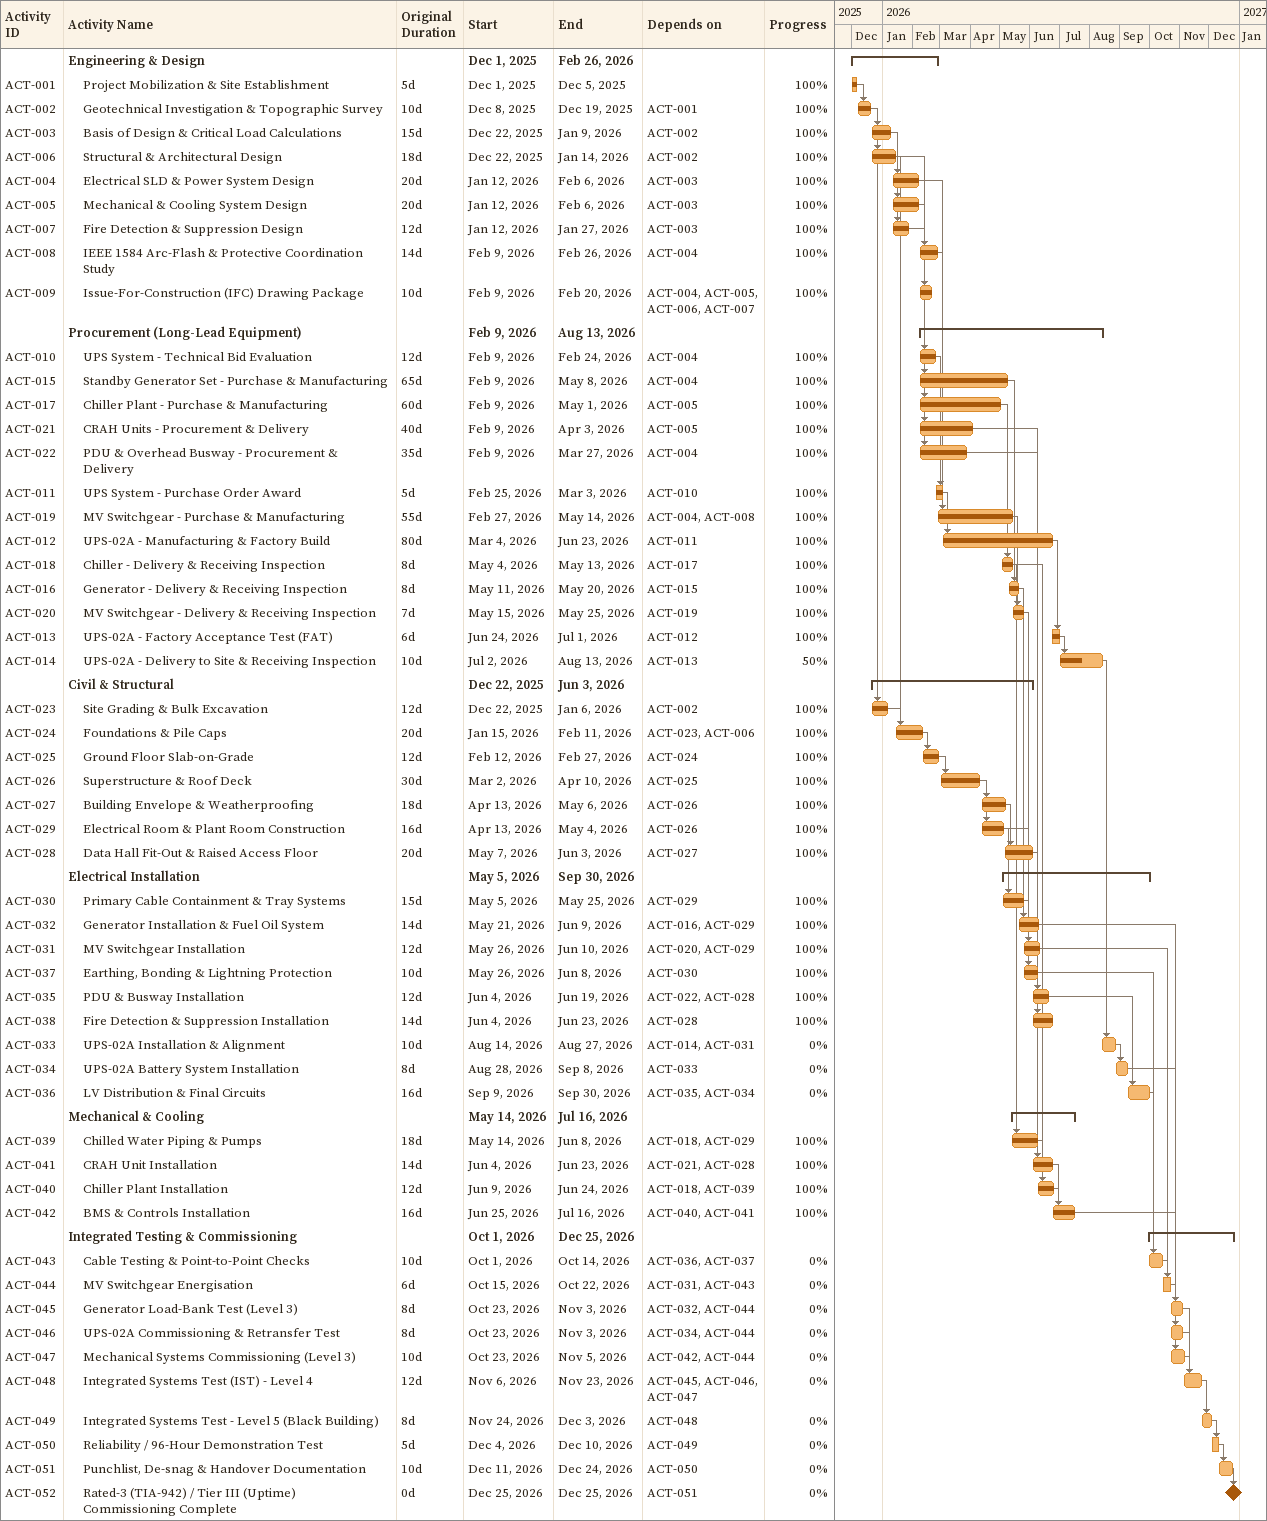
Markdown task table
| ID | Level | Task | Original duration | Start | Finish | Predecessors | % complete |
|---|---|---|---|---|---|---|---|
|  | 1 | **Engineering & Design** |  | 2025-12-01 | 2026-02-26 |  |  |
| ACT-001 | 2 | Project Mobilization & Site Establishment | 5d | 2025-12-01 | 2025-12-05 |  | 100 |
| ACT-002 | 2 | Geotechnical Investigation & Topographic Survey | 10d | 2025-12-08 | 2025-12-19 | ACT-001 | 100 |
| ACT-003 | 2 | Basis of Design & Critical Load Calculations | 15d | 2025-12-22 | 2026-01-09 | ACT-002 | 100 |
| ACT-006 | 2 | Structural & Architectural Design | 18d | 2025-12-22 | 2026-01-14 | ACT-002 | 100 |
| ACT-004 | 2 | Electrical SLD & Power System Design | 20d | 2026-01-12 | 2026-02-06 | ACT-003 | 100 |
| ACT-005 | 2 | Mechanical & Cooling System Design | 20d | 2026-01-12 | 2026-02-06 | ACT-003 | 100 |
| ACT-007 | 2 | Fire Detection & Suppression Design | 12d | 2026-01-12 | 2026-01-27 | ACT-003 | 100 |
| ACT-008 | 2 | IEEE 1584 Arc-Flash & Protective Coordination Study | 14d | 2026-02-09 | 2026-02-26 | ACT-004 | 100 |
| ACT-009 | 2 | Issue-For-Construction (IFC) Drawing Package | 10d | 2026-02-09 | 2026-02-20 | ACT-004, ACT-005, ACT-006, ACT-007 | 100 |
|  | 1 | **Procurement (Long-Lead Equipment)** |  | 2026-02-09 | 2026-08-13 |  |  |
| ACT-010 | 2 | UPS System - Technical Bid Evaluation | 12d | 2026-02-09 | 2026-02-24 | ACT-004 | 100 |
| ACT-015 | 2 | Standby Generator Set - Purchase & Manufacturing | 65d | 2026-02-09 | 2026-05-08 | ACT-004 | 100 |
| ACT-017 | 2 | Chiller Plant - Purchase & Manufacturing | 60d | 2026-02-09 | 2026-05-01 | ACT-005 | 100 |
| ACT-021 | 2 | CRAH Units - Procurement & Delivery | 40d | 2026-02-09 | 2026-04-03 | ACT-005 | 100 |
| ACT-022 | 2 | PDU & Overhead Busway - Procurement & Delivery | 35d | 2026-02-09 | 2026-03-27 | ACT-004 | 100 |
| ACT-011 | 2 | UPS System - Purchase Order Award | 5d | 2026-02-25 | 2026-03-03 | ACT-010 | 100 |
| ACT-019 | 2 | MV Switchgear - Purchase & Manufacturing | 55d | 2026-02-27 | 2026-05-14 | ACT-004, ACT-008 | 100 |
| ACT-012 | 2 | UPS-02A - Manufacturing & Factory Build | 80d | 2026-03-04 | 2026-06-23 | ACT-011 | 100 |
| ACT-018 | 2 | Chiller - Delivery & Receiving Inspection | 8d | 2026-05-04 | 2026-05-13 | ACT-017 | 100 |
| ACT-016 | 2 | Generator - Delivery & Receiving Inspection | 8d | 2026-05-11 | 2026-05-20 | ACT-015 | 100 |
| ACT-020 | 2 | MV Switchgear - Delivery & Receiving Inspection | 7d | 2026-05-15 | 2026-05-25 | ACT-019 | 100 |
| ACT-013 | 2 | UPS-02A - Factory Acceptance Test (FAT) | 6d | 2026-06-24 | 2026-07-01 | ACT-012 | 100 |
| ACT-014 | 2 | UPS-02A - Delivery to Site & Receiving Inspection | 10d | 2026-07-02 | 2026-08-13 | ACT-013 | 50 |
|  | 1 | **Civil & Structural** |  | 2025-12-22 | 2026-06-03 |  |  |
| ACT-023 | 2 | Site Grading & Bulk Excavation | 12d | 2025-12-22 | 2026-01-06 | ACT-002 | 100 |
| ACT-024 | 2 | Foundations & Pile Caps | 20d | 2026-01-15 | 2026-02-11 | ACT-023, ACT-006 | 100 |
| ACT-025 | 2 | Ground Floor Slab-on-Grade | 12d | 2026-02-12 | 2026-02-27 | ACT-024 | 100 |
| ACT-026 | 2 | Superstructure & Roof Deck | 30d | 2026-03-02 | 2026-04-10 | ACT-025 | 100 |
| ACT-027 | 2 | Building Envelope & Weatherproofing | 18d | 2026-04-13 | 2026-05-06 | ACT-026 | 100 |
| ACT-029 | 2 | Electrical Room & Plant Room Construction | 16d | 2026-04-13 | 2026-05-04 | ACT-026 | 100 |
| ACT-028 | 2 | Data Hall Fit-Out & Raised Access Floor | 20d | 2026-05-07 | 2026-06-03 | ACT-027 | 100 |
|  | 1 | **Electrical Installation** |  | 2026-05-05 | 2026-09-30 |  |  |
| ACT-030 | 2 | Primary Cable Containment & Tray Systems | 15d | 2026-05-05 | 2026-05-25 | ACT-029 | 100 |
| ACT-032 | 2 | Generator Installation & Fuel Oil System | 14d | 2026-05-21 | 2026-06-09 | ACT-016, ACT-029 | 100 |
| ACT-031 | 2 | MV Switchgear Installation | 12d | 2026-05-26 | 2026-06-10 | ACT-020, ACT-029 | 100 |
| ACT-037 | 2 | Earthing, Bonding & Lightning Protection | 10d | 2026-05-26 | 2026-06-08 | ACT-030 | 100 |
| ACT-035 | 2 | PDU & Busway Installation | 12d | 2026-06-04 | 2026-06-19 | ACT-022, ACT-028 | 100 |
| ACT-038 | 2 | Fire Detection & Suppression Installation | 14d | 2026-06-04 | 2026-06-23 | ACT-028 | 100 |
| ACT-033 | 2 | UPS-02A Installation & Alignment | 10d | 2026-08-14 | 2026-08-27 | ACT-014, ACT-031 | 0 |
| ACT-034 | 2 | UPS-02A Battery System Installation | 8d | 2026-08-28 | 2026-09-08 | ACT-033 | 0 |
| ACT-036 | 2 | LV Distribution & Final Circuits | 16d | 2026-09-09 | 2026-09-30 | ACT-035, ACT-034 | 0 |
|  | 1 | **Mechanical & Cooling** |  | 2026-05-14 | 2026-07-16 |  |  |
| ACT-039 | 2 | Chilled Water Piping & Pumps | 18d | 2026-05-14 | 2026-06-08 | ACT-018, ACT-029 | 100 |
| ACT-041 | 2 | CRAH Unit Installation | 14d | 2026-06-04 | 2026-06-23 | ACT-021, ACT-028 | 100 |
| ACT-040 | 2 | Chiller Plant Installation | 12d | 2026-06-09 | 2026-06-24 | ACT-018, ACT-039 | 100 |
| ACT-042 | 2 | BMS & Controls Installation | 16d | 2026-06-25 | 2026-07-16 | ACT-040, ACT-041 | 100 |
|  | 1 | **Integrated Testing & Commissioning** |  | 2026-10-01 | 2026-12-25 |  |  |
| ACT-043 | 2 | Cable Testing & Point-to-Point Checks | 10d | 2026-10-01 | 2026-10-14 | ACT-036, ACT-037 | 0 |
| ACT-044 | 2 | MV Switchgear Energisation | 6d | 2026-10-15 | 2026-10-22 | ACT-031, ACT-043 | 0 |
| ACT-045 | 2 | Generator Load-Bank Test (Level 3) | 8d | 2026-10-23 | 2026-11-03 | ACT-032, ACT-044 | 0 |
| ACT-046 | 2 | UPS-02A Commissioning & Retransfer Test | 8d | 2026-10-23 | 2026-11-03 | ACT-034, ACT-044 | 0 |
| ACT-047 | 2 | Mechanical Systems Commissioning (Level 3) | 10d | 2026-10-23 | 2026-11-05 | ACT-042, ACT-044 | 0 |
| ACT-048 | 2 | Integrated Systems Test (IST) - Level 4 | 12d | 2026-11-06 | 2026-11-23 | ACT-045, ACT-046, ACT-047 | 0 |
| ACT-049 | 2 | Integrated Systems Test - Level 5 (Black Building) | 8d | 2026-11-24 | 2026-12-03 | ACT-048 | 0 |
| ACT-050 | 2 | Reliability / 96-Hour Demonstration Test | 5d | 2026-12-04 | 2026-12-10 | ACT-049 | 0 |
| ACT-051 | 2 | Punchlist, De-snag & Handover Documentation | 10d | 2026-12-11 | 2026-12-24 | ACT-050 | 0 |
| ACT-052 | 2 | Rated-3 (TIA-942) / Tier III (Uptime) Commissioning Complete | 0d | 2026-12-25 | 2026-12-25 | ACT-051 | 0 |
